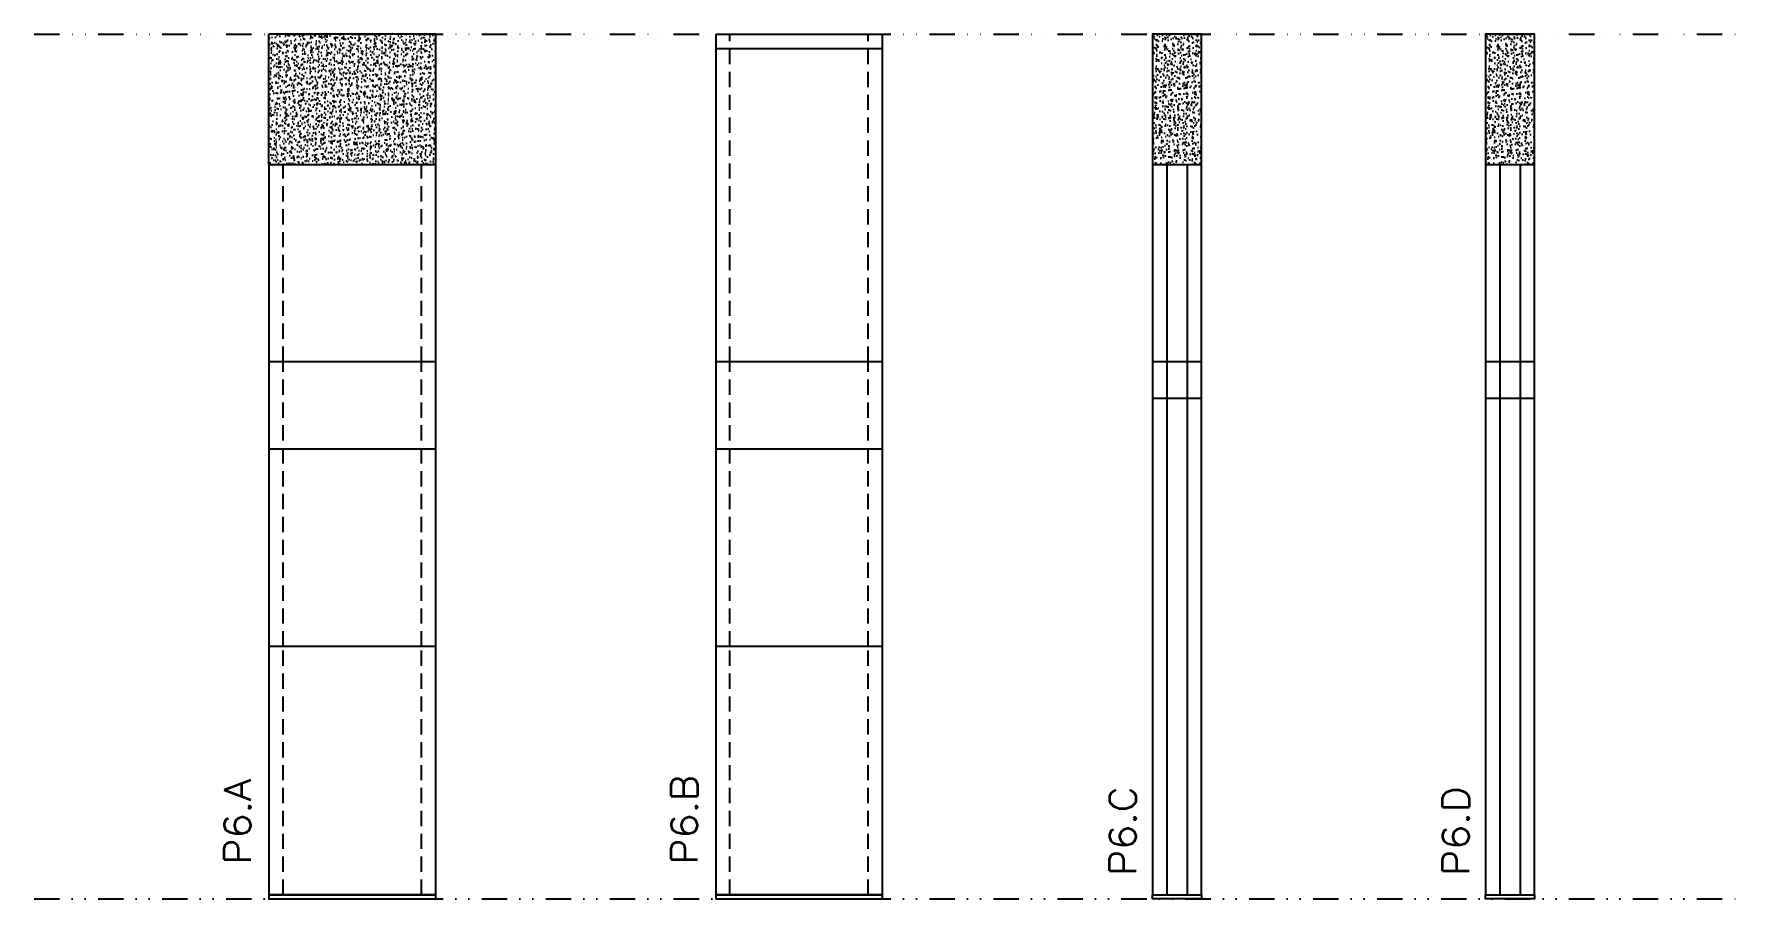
# Model space of a CAD drawing. Header units: millimetres. Extents: x 6743 to 7582, y 12106 to 12531.
import ezdxf

# ---------------------------------------------------------------- set-up
doc = ezdxf.new("R2010")
doc.units = ezdxf.units.MM
doc.linetypes.add('DIVIDE2', pattern=[0.625, 0.25, -0.125, 0, -0.125, 0, -0.125])
doc.linetypes.add('HIDDEN', pattern=[0.375, 0.25, -0.125])
for name, color, linetype in [('COTA', 241, 'Continuous'), ('Nível', 160, 'Continuous'), ('Painéis', 200, 'Continuous'), ('SARR_2.2x7', 40, 'Continuous')]:
    doc.layers.add(name, color=color, linetype=linetype)
doc.layers.add('Texto Seção', color=7, linetype='Continuous', lineweight=15)
doc.styles.add('REGUA-120', font='ROMANS.shx', dxfattribs={"height": 15})

msp = doc.modelspace()

# ---------------------------------------------------------------- hatches: boundary and pattern name
at = {"layer": 'COTA', "linetype": 'ByBlock'}
h = msp.add_hatch(dxfattribs=at)
h.set_pattern_fill('AR-CONC', color=256, scale=0.03)
h.set_pattern_definition([(50, (-9850.6936, 7091.3744), (5.4655401, -0.4781726), [0.5715, -6.2865]), (355, (-9850.6936, 7091.3744), (-1.0573026, 5.7317054), [0.4572, -5.0292175]), (100.451445, (-9850.238, 7091.3346), (4.4082374, 5.2535326), [0.4857003, -5.3427073]), (46.1842, (-9850.6936, 7092.8984), (8.1323712, -1.2612698), [0.85725, -9.42975]), (96.63556, (-9850.016, 7092.793), (7.122124, 7.4227837), [0.7285507, -8.0140682]), (351.18415, (-9850.6936, 7092.8984), (7.122124, 7.4227837), [0.685799, -7.543792]), (21, (-9849.9316, 7092.5174), (4.5484317, -3.067956), [0.5715, -6.2865]), (326, (-9849.9316, 7092.5174), (1.8540609, 5.525639), [0.4572, -5.0292]), (71.451445, (-9849.5525, 7092.262), (6.4024926, 2.457683), [0.4857003, -5.3426981]), (37.5, (-9850.6936, 7091.3744), (0.0926581, 2.53665117), [0, -4.96824, 0, -5.1054, 0, -5.04825]), (7.5, (-9850.6936, 7091.3744), (2.00458988, 3.00541724), [0, -2.91084, 0, -4.85394, 0, -1.92405]), (327.5, (-9852.3928, 7091.3744), (4.06771786, -0.17186232), [0, -1.905, 0, -5.9436, 0, -7.8867]), (317.5, (-9853.155, 7091.3744), (4.44387544, 0.7627947), [0, -2.4765, 0, -3.94716, 0, -5.6007])])
h.paths.add_polyline_path([(6858.07, 12530.81), (6858.07, 12466.81), (6940.07, 12466.81), (6940.07, 12530.81)])
h = msp.add_hatch(dxfattribs=at)
h.set_pattern_fill('AR-CONC', color=256, scale=0.03)
h.set_pattern_definition([(50, (-10031.1927, 7041.3744), (5.4655401, -0.4781726), [0.5715, -6.2865]), (355, (-10031.193, 7041.3744), (-1.0573026, 5.7317054), [0.4572, -5.0292175]), (100.451445, (-10030.7373, 7041.3346), (4.4082374, 5.2535326), [0.4857003, -5.3427073]), (46.1842, (-10031.193, 7042.8984), (8.1323712, -1.2612698), [0.85725, -9.42975]), (96.63556, (-10030.515, 7042.793), (7.122124, 7.4227837), [0.7285507, -8.0140682]), (351.18415, (-10031.193, 7042.8984), (7.122124, 7.4227837), [0.685799, -7.543792]), (21, (-10030.4307, 7042.5174), (4.5484317, -3.067956), [0.5715, -6.2865]), (326, (-10030.431, 7042.5174), (1.8540609, 5.525639), [0.4572, -5.0292]), (71.451445, (-10030.0517, 7042.262), (6.4024926, 2.457683), [0.4857003, -5.3426981]), (37.5, (-10031.1927, 7041.3744), (0.0926581, 2.53665117), [0, -4.96824, 0, -5.1054, 0, -5.04825]), (7.5, (-10031.1927, 7041.3744), (2.00458988, 3.00541724), [0, -2.91084, 0, -4.85394, 0, -1.92405]), (327.5, (-10032.892, 7041.3744), (4.06771786, -0.17186232), [0, -1.905, 0, -5.9436, 0, -7.8867]), (317.5, (-10033.654, 7041.3744), (4.44387544, 0.7627947), [0, -2.4765, 0, -3.94716, 0, -5.6007])])
h.paths.add_polyline_path([(7292.65, 12466.81), (7316.65, 12466.81), (7316.65, 12530.81), (7292.65, 12530.81)])
h = msp.add_hatch(dxfattribs=at)
h.set_pattern_fill('AR-CONC', color=256, scale=0.03)
h.set_pattern_definition([(50, (-9867.409, 7041.3744), (5.4655401, -0.4781726), [0.5715, -6.2865]), (355, (-9867.409, 7041.3744), (-1.0573026, 5.7317054), [0.4572, -5.0292175]), (100.451445, (-9866.9536, 7041.3346), (4.4082374, 5.2535326), [0.4857003, -5.3427073]), (46.1842, (-9867.409, 7042.8984), (8.1323712, -1.2612698), [0.85725, -9.42975]), (96.63556, (-9866.731, 7042.793), (7.122124, 7.4227837), [0.7285507, -8.0140682]), (351.18415, (-9867.409, 7042.8984), (7.122124, 7.4227837), [0.685799, -7.543792]), (21, (-9866.647, 7042.5174), (4.5484317, -3.067956), [0.5715, -6.2865]), (326, (-9866.647, 7042.5174), (1.8540609, 5.525639), [0.4572, -5.0292]), (71.451445, (-9866.268, 7042.262), (6.4024926, 2.457683), [0.4857003, -5.3426981]), (37.5, (-9867.409, 7041.3744), (0.0926581, 2.53665117), [0, -4.96824, 0, -5.1054, 0, -5.04825]), (7.5, (-9867.409, 7041.3744), (2.00458988, 3.00541724), [0, -2.91084, 0, -4.85394, 0, -1.92405]), (327.5, (-9869.1083, 7041.3744), (4.06771786, -0.17186232), [0, -1.905, 0, -5.9436, 0, -7.8867]), (317.5, (-9869.8703, 7041.3744), (4.44387544, 0.7627947), [0, -2.4765, 0, -3.94716, 0, -5.6007])])
h.paths.add_polyline_path([(7456.43, 12466.81), (7480.43, 12466.81), (7480.43, 12530.81), (7456.43, 12530.81)])

# ---------------------------------------------------------------- linework, layer by layer
for p, q in [((6940.07, 12530.81), (6858.07, 12530.81)), ((6858.07, 12466.81), (6858.07, 12530.81)), ((6940.07, 12466.81), (6940.07, 12530.81))]:
    msp.add_line(p, q, dxfattribs=at)
for points in [[(7316.65, 12466.81), (7316.65, 12530.81), (7292.65, 12530.81), (7292.65, 12466.81)], [(7480.43, 12466.81), (7480.43, 12530.81), (7456.43, 12530.81), (7456.43, 12466.81)]]:
    msp.add_lwpolyline(points, dxfattribs=at)
at = {"layer": 'Nível', "color": 4, "linetype": 'DIVIDE2', "ltscale": 50}
for p, q in [((6742.61, 12530.81), (7582.44, 12530.81)), ((6742.61, 12105.81), (7582.44, 12105.81))]:
    msp.add_line(p, q, dxfattribs=at)
at = {"layer": 'Painéis'}
for p, q in [((7077.8, 12530.81), (7077.8, 12105.81)), ((7077.8, 12530.81), (7159.8, 12530.81)), ((7159.8, 12105.81), (7159.8, 12530.81)), ((6858.07, 12466.81), (6858.07, 12105.81)), ((6858.07, 12466.81), (6940.07, 12466.81)), ((6940.07, 12105.81), (6940.07, 12466.81)), ((7292.65, 12466.81), (7292.65, 12107.81)), ((7292.65, 12466.81), (7316.65, 12466.81)), ((7316.65, 12107.81), (7316.65, 12466.81)), ((7456.43, 12466.81), (7456.43, 12107.81)), ((7456.43, 12466.81), (7480.43, 12466.81)), ((7480.43, 12107.81), (7480.43, 12466.81)), ((6940.07, 12369.81), (6858.07, 12369.81)), ((7159.8, 12369.81), (7077.8, 12369.81)), ((7316.65, 12369.81), (7292.65, 12369.81)), ((7480.43, 12369.81), (7456.43, 12369.81)), ((7316.65, 12351.81), (7292.65, 12351.81)), ((7480.43, 12351.81), (7456.43, 12351.81)), ((6940.07, 12326.81), (6858.07, 12326.81)), ((7159.8, 12326.81), (7077.8, 12326.81)), ((6940.07, 12229.81), (6858.07, 12229.81)), ((7159.8, 12229.81), (7077.8, 12229.81)), ((6858.07, 12107.81), (6940.07, 12107.81)), ((7077.8, 12107.81), (7159.8, 12107.81)), ((7292.65, 12107.81), (7316.65, 12107.81)), ((7456.43, 12107.81), (7480.43, 12107.81))]:
    msp.add_line(p, q, dxfattribs=at)
for points in [[(6940.07, 12107.81), (6858.07, 12107.81), (6858.07, 12105.81), (6940.07, 12105.81)], [(7159.8, 12107.81), (7077.8, 12107.81), (7077.8, 12105.81), (7159.8, 12105.81)], [(7292.65, 12107.81), (7316.65, 12107.81), (7316.65, 12105.81), (7292.65, 12105.81)], [(7456.43, 12107.81), (7480.43, 12107.81), (7480.43, 12105.81), (7456.43, 12105.81)]]:
    msp.add_lwpolyline(points, close=True, dxfattribs=at)
at = {"layer": 'SARR_2.2x7', "linetype": 'HIDDEN', "ltscale": 30}
for p, q in [((7084.8, 12369.81), (7084.8, 12530.81)), ((7152.8, 12369.81), (7152.8, 12530.81)), ((6865.07, 12369.81), (6865.07, 12466.81)), ((6933.07, 12369.81), (6933.07, 12466.81)), ((6865.07, 12229.81), (6865.07, 12369.81)), ((6933.07, 12229.81), (6933.07, 12369.81)), ((7084.8, 12229.81), (7084.8, 12369.81)), ((7152.8, 12229.81), (7152.8, 12369.81)), ((6865.07, 12107.81), (6865.07, 12229.81)), ((6933.07, 12107.81), (6933.07, 12229.81)), ((7084.8, 12107.81), (7084.8, 12229.81)), ((7152.8, 12107.81), (7152.8, 12229.81))]:
    msp.add_line(p, q, dxfattribs=at)
at = {"layer": 'SARR_2.2x7'}
for p, q in [((7077.8, 12523.81), (7159.8, 12523.81)), ((7299.65, 12466.81), (7299.65, 12369.81)), ((7309.65, 12466.81), (7309.65, 12369.81)), ((7463.43, 12466.81), (7463.43, 12369.81)), ((7473.43, 12466.81), (7473.43, 12369.81)), ((7299.65, 12369.81), (7299.65, 12107.81)), ((7309.65, 12369.81), (7309.65, 12107.81)), ((7463.43, 12369.81), (7463.43, 12107.81)), ((7473.43, 12369.81), (7473.43, 12107.81))]:
    msp.add_line(p, q, dxfattribs=at)

# ---------------------------------------------------------------- texts
at = {"layer": 'Texto Seção', "style": 'REGUA-120', "width": 1.1}
for s, p in [('P6.A', (6849.12, 12122.64)), ('P6.B', (7068.85, 12122.64)), ('P6.C', (7284.5, 12117.1)), ('P6.D', (7448.28, 12117.1))]:
    msp.add_text(s, height=13, rotation=90, dxfattribs=at).set_placement(p)

doc.saveas('drawing.dxf')
